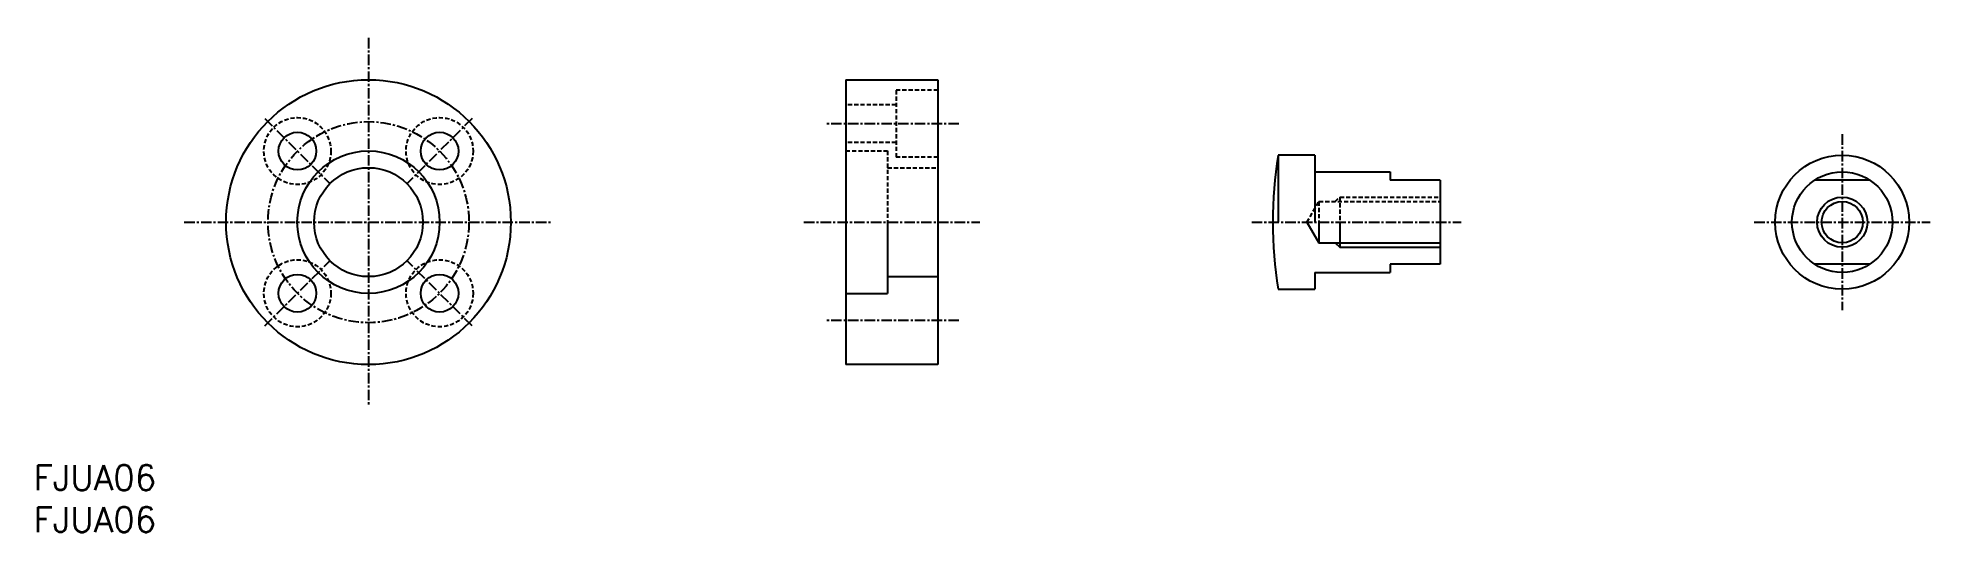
# Model space of a CAD drawing. Extents: x 1 to 227, y 0 to 59.
import ezdxf

# ---------------------------------------------------------------- set-up
doc = ezdxf.new("R2010")
doc.units = 0
doc.linetypes.add('CENTER', pattern=[2, 1.25, -0.25, 0.25, -0.25])
doc.linetypes.add('DASHED', pattern=[0.75, 0.5, -0.25])
doc.layers.get('0').update_dxf_attribs({"linetype": 'CONTINUOUS'})
doc.layers.add('CENTER', color=1, linetype='CENTER')
doc.styles.get("Standard").update_dxf_attribs({"font": 'txt.shx'})

# ---------------------------------------------------------------- blocks, each defined once
blk = doc.blocks.new('*U17')
at = {"color": 7, "linetype": 'CONTINUOUS'}
blk.add_text('FJUA06', height=3, dxfattribs=at).set_placement((0, 0))
blk = doc.blocks.new('*U18')
at = {"color": 7, "linetype": 'CONTINUOUS'}
blk.add_text('FJUA06', height=3, dxfattribs=at).set_placement((0, 5))

msp = doc.modelspace()

# ---------------------------------------------------------------- linework, layer by layer
at = {"color": 7, "linetype": 'CONTINUOUS'}
for p, q in [((97, 54), (97, 20)), ((97, 54), (108, 54)), ((108, 54), (108, 20)), ((148.64, 45), (148.64, 37)), ((153, 45), (148.64, 45)), ((153, 45), (153, 37)), ((153, 43), (162, 43)), ((162, 43), (162, 42)), ((168, 42), (162, 42)), ((168, 42), (168, 32)), ((219.32, 42), (212.68, 42)), ((102, 37), (102, 28.5)), ((152.08, 37), (153.5, 34.54)), ((153.5, 37), (153.5, 34.54)), ((156, 37), (156, 34)), ((153.5, 34.54), (168, 34.54)), ((168, 32), (162, 32)), ((162, 32), (162, 31)), ((219.32, 32), (212.68, 32)), ((102, 30.5), (108, 30.5)), ((153, 31), (162, 31)), ((153, 31), (153, 29)), ((97, 28.5), (102, 28.5)), ((148.64, 29), (153, 29)), ((108, 20), (97, 20))]:
    msp.add_line(p, q, dxfattribs=at)
at = {"color": 3, "linetype": 'DASHED'}
for p, q in [((103, 52.75), (103, 44.75)), ((108, 52.75), (103, 52.75)), ((103, 51), (97, 51)), ((103, 46.5), (97, 46.5)), ((97, 45.5), (102, 45.5)), ((102, 45.5), (102, 37)), ((102, 43.5), (108, 43.5)), ((108, 44.75), (103, 44.75)), ((152.08, 37), (153.5, 39.46)), ((153.5, 39.46), (168, 39.46)), ((153.5, 39.46), (153.5, 37)), ((155.46, 39.46), (156, 40)), ((156, 40), (168, 40)), ((156, 40), (156, 37))]:
    msp.add_line(p, q, dxfattribs=at)
at = {"color": 3, "linetype": 'CONTINUOUS'}
for p, q in [((155.46, 34.54), (156, 34)), ((156, 34), (168, 34))]:
    msp.add_line(p, q, dxfattribs=at)
at = {"color": 7, "linetype": 'CONTINUOUS'}
for centre, radius in [((40, 37), 17), ((31.51, 45.49), 2.25), ((48.49, 45.49), 2.25), ((40, 37), 8.5), ((40, 37), 6.5), ((216, 37), 8), ((216, 37), 6), ((216, 37), 2.46), ((31.51, 28.51), 2.25), ((48.49, 28.51), 2.25)]:
    msp.add_circle(centre, radius, dxfattribs=at)
at = {"color": 3, "linetype": 'DASHED'}
for centre in [(31.51, 45.49), (48.49, 45.49), (31.51, 28.51), (48.49, 28.51)]:
    msp.add_circle(centre, 4, dxfattribs=at)
at = {"color": 3, "linetype": 'CONTINUOUS'}
msp.add_circle((216, 37), 3, dxfattribs=at)
at = {"color": 7, "linetype": 'CONTINUOUS'}
msp.add_arc((198, 37), 50, 170.7931, 189.2069, dxfattribs=at)
at = {"layer": 'CENTER', "color": 1, "linetype": 'CENTER'}
for p, q in [((40, 59), (40, 15)), ((27.63, 49.37), (35.4, 41.6)), ((52.37, 49.37), (44.6, 41.6)), ((110.5, 48.75), (94.5, 48.75)), ((216, 47.5), (216, 26.5)), ((18, 37), (62, 37)), ((92, 37), (113, 37)), ((145.48, 37), (170.5, 37)), ((205.5, 37), (226.5, 37)), ((27.63, 24.63), (35.4, 32.4)), ((52.37, 24.63), (44.6, 32.4)), ((110.5, 25.25), (94.5, 25.25))]:
    msp.add_line(p, q, dxfattribs=at)
msp.add_circle((40, 37), 12, dxfattribs=at)

# ---------------------------------------------------------------- block references
at = {"color": 7, "linetype": 'CONTINUOUS'}
for name in ['*U18', '*U17']:
    msp.add_blockref(name, (0, 0), dxfattribs=at)

doc.saveas('drawing.dxf')
